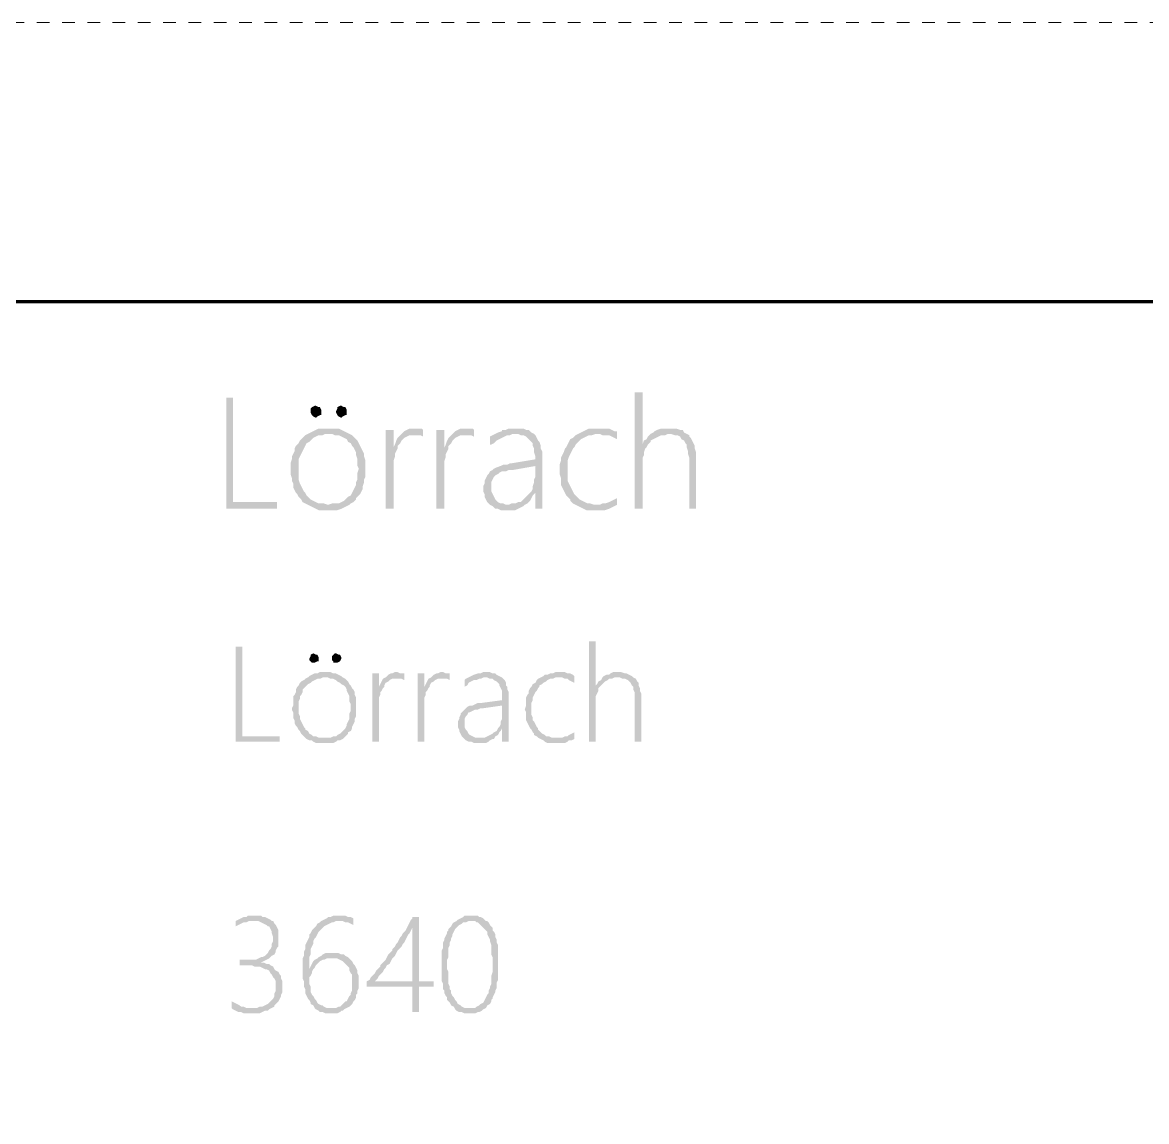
# Model space of a CAD drawing. Header units: metres. Extents: x -47 to 309, y -25 to 105.
# Drawn here: x -35.67 to -26.78, y 96.35 to 105.04 of the extents above; entities that cross this region are included whole.
import ezdxf

# ---------------------------------------------------------------- set-up
doc = ezdxf.new("R2010")
doc.units = ezdxf.units.M
doc.linetypes.add('AUSGEZOGEN', pattern=[0])
doc.linetypes.add('PUNKT2_S9', pattern=[0.001, 0, -0.001])
doc.layers.add('XR$1$STANDARD_1', color=7, linetype='AUSGEZOGEN', lineweight=25)

msp = doc.modelspace()

# ---------------------------------------------------------------- hatches: boundary and pattern name
at = {"layer": 'XR$1$STANDARD_1', "linetype": 'AUSGEZOGEN', "lineweight": 140, "transparency": 33554687}
h = msp.add_hatch(color=7, dxfattribs=at)
h.set_gradient(color2=(0, 0, 0), one_color=1)
h.paths.add_polyline_path([(-30.7664, 102.1145), (-30.8299, 102.1145), (-30.8299, 101.1938), (-30.7664, 101.1938), (-30.7664, 101.596), (-30.7558, 101.6171), (-30.7558, 101.6383), (-30.7452, 101.67), (-30.7346, 101.6806), (-30.724, 101.7018), (-30.7664, 101.7018)], flags=0)
h = msp.add_hatch(color=7, dxfattribs=at)
h.set_gradient(color2=(0, 0, 0), one_color=1)
h.paths.add_polyline_path([(-34.0047, 102.0722), (-34.0577, 102.0722), (-34.0577, 101.1938), (-33.6555, 101.1938), (-33.6555, 101.2467), (-34.0047, 101.2467)], flags=0)
h = msp.add_hatch(color=7, dxfattribs=at)
h.set_gradient(color2=(0, 0, 0), one_color=1)
h.paths.add_polyline_path([(-33.3486, 102.0087), (-33.3592, 102.0087), (-33.3804, 101.9981), (-33.3909, 101.9875), (-33.3909, 101.9558), (-33.3804, 101.9346), (-33.3698, 101.924), (-33.3486, 101.9135), (-33.338, 101.924), (-33.3169, 101.9346), (-33.3063, 101.9346), (-33.3063, 101.9769), (-33.3169, 101.9981), (-33.3274, 101.9981)], flags=0)
h = msp.add_hatch(color=7, dxfattribs=at)
h.set_gradient(color2=(0, 0, 0), one_color=1)
h.paths.add_polyline_path([(-33.1475, 102.0087), (-33.1581, 102.0087), (-33.1793, 101.9981), (-33.1793, 101.9875), (-33.1899, 101.9664), (-33.1899, 101.9558), (-33.1793, 101.9346), (-33.1687, 101.924), (-33.1475, 101.9135), (-33.1369, 101.924), (-33.1158, 101.9346), (-33.1052, 101.9346), (-33.1052, 101.9769), (-33.1158, 101.9981), (-33.1264, 101.9981)], flags=0)
h = msp.add_hatch(color=7, dxfattribs=at)
h.set_gradient(color2=(0, 0, 0), one_color=1)
h.paths.add_polyline_path([(-33.2428, 101.8288), (-33.3274, 101.8288), (-33.3486, 101.8182), (-33.3698, 101.8076), (-33.3909, 101.797), (-33.4121, 101.7865), (-33.4333, 101.7759), (-33.4439, 101.7653), (-33.465, 101.7441), (-33.4756, 101.7335), (-33.4862, 101.7124), (-33.5073, 101.6912), (-33.5179, 101.67), (-33.5179, 101.6489), (-33.5285, 101.6277), (-33.5391, 101.6065), (-33.5391, 101.5854), (-33.5497, 101.5536), (-33.5497, 101.469), (-33.5391, 101.4372), (-33.5391, 101.4161), (-33.5285, 101.3949), (-33.5285, 101.3631), (-33.5179, 101.342), (-33.5073, 101.3208), (-33.4968, 101.3102), (-33.4862, 101.2891), (-33.465, 101.2679), (-33.4544, 101.2467), (-33.4333, 101.2361), (-33.4121, 101.2256), (-33.3909, 101.215), (-33.3698, 101.2044), (-33.3486, 101.1938), (-33.3274, 101.1832), (-33.2534, 101.1832), (-33.1793, 101.1832), (-33.1475, 101.1938), (-33.1264, 101.2044), (-33.1052, 101.215), (-33.084, 101.2256), (-33.2534, 101.2256), (-33.2851, 101.2361), (-33.3274, 101.2361), (-33.3486, 101.2467), (-33.3698, 101.2573), (-33.3909, 101.2679), (-33.4121, 101.2891), (-33.4227, 101.2996), (-33.4333, 101.3208), (-33.4439, 101.3314), (-33.4544, 101.3526), (-33.465, 101.3737), (-33.4756, 101.3949), (-33.4862, 101.4266), (-33.4862, 101.5854), (-33.4756, 101.6065), (-33.465, 101.6277), (-33.4544, 101.6489), (-33.4439, 101.67), (-33.4333, 101.6912), (-33.4227, 101.7124), (-33.4015, 101.723), (-33.3804, 101.7441), (-33.3698, 101.7547), (-33.3486, 101.7653), (-33.3274, 101.7759), (-33.2957, 101.7759), (-33.2745, 101.7865), (-33.084, 101.7865), (-33.1052, 101.797), (-33.1264, 101.8076), (-33.1475, 101.8182), (-33.1687, 101.8288), (-33.2216, 101.8288)], flags=0)
h = msp.add_hatch(color=7, dxfattribs=at)
h.set_gradient(color2=(0, 0, 0), one_color=1)
h.paths.add_polyline_path([(-33.084, 101.7865), (-33.2428, 101.7865), (-33.2216, 101.7865), (-33.2004, 101.7759), (-33.1687, 101.7759), (-33.1475, 101.7653), (-33.1264, 101.7547), (-33.1052, 101.7441), (-33.0946, 101.723), (-33.0734, 101.7124), (-33.0629, 101.6912), (-33.0523, 101.6806), (-33.0417, 101.6595), (-33.0311, 101.6383), (-33.0311, 101.6171), (-33.0205, 101.5854), (-33.0205, 101.5325), (-33.01, 101.5113), (-33.0205, 101.4796), (-33.0205, 101.4266), (-33.0311, 101.4055), (-33.0311, 101.3843), (-33.0417, 101.3631), (-33.0523, 101.342), (-33.0629, 101.3208), (-33.0734, 101.2996), (-33.0946, 101.2891), (-33.1158, 101.2679), (-33.1264, 101.2573), (-33.1475, 101.2467), (-33.1687, 101.2361), (-33.2216, 101.2361), (-33.2534, 101.2256), (-33.084, 101.2256), (-33.0734, 101.2361), (-33.0523, 101.2467), (-33.0311, 101.2679), (-33.0311, 101.2785), (-33.01, 101.2996), (-32.9994, 101.3102), (-32.9888, 101.3314), (-32.9782, 101.3526), (-32.9782, 101.3737), (-32.9676, 101.4055), (-32.9676, 101.4266), (-32.957, 101.4478), (-32.957, 101.5748), (-32.9676, 101.6065), (-32.9676, 101.6277), (-32.9782, 101.6489), (-32.9888, 101.67), (-32.9994, 101.6912), (-33.01, 101.7124), (-33.0205, 101.7335), (-33.0311, 101.7441), (-33.0417, 101.7547), (-33.0629, 101.7759)], flags=0)
h = msp.add_hatch(color=7, dxfattribs=at)
h.set_gradient(color2=(0, 0, 0), one_color=1)
h.paths.add_polyline_path([(-32.7348, 101.8182), (-32.7983, 101.8182), (-32.7983, 101.1938), (-32.7348, 101.1938), (-32.7348, 101.5748), (-32.7242, 101.6065), (-32.7242, 101.6277), (-32.7136, 101.6489), (-32.703, 101.67), (-32.7348, 101.6806)], flags=0)
h = msp.add_hatch(color=7, dxfattribs=at)
h.set_gradient(color2=(0, 0, 0), one_color=1)
h.paths.add_polyline_path([(-32.6713, 101.7865), (-32.6925, 101.7653), (-32.703, 101.7547), (-32.7136, 101.7335), (-32.7242, 101.7018), (-32.7348, 101.6806), (-32.703, 101.67), (-32.703, 101.6912), (-32.6925, 101.7018), (-32.6819, 101.7124), (-32.6713, 101.7335), (-32.6501, 101.7547), (-32.629, 101.7653), (-32.6078, 101.7759), (-32.5655, 101.7759)], flags=0)
h = msp.add_hatch(color=7, dxfattribs=at)
h.set_gradient(color2=(0, 0, 0), one_color=1)
h.paths.add_polyline_path([(-32.5655, 101.8288), (-32.6078, 101.8288), (-32.629, 101.8182), (-32.6501, 101.8076), (-32.6713, 101.7865), (-32.5655, 101.7759), (-32.5231, 101.7759), (-32.502, 101.7653), (-32.502, 101.8182), (-32.5126, 101.8288), (-32.5337, 101.8288)], flags=0)
h = msp.add_hatch(color=7, dxfattribs=at)
h.set_gradient(color2=(0, 0, 0), one_color=1)
h.paths.add_polyline_path([(-32.3326, 101.8182), (-32.3961, 101.8182), (-32.3961, 101.1938), (-32.3326, 101.1938), (-32.3326, 101.5748), (-32.3221, 101.6065), (-32.3221, 101.6277), (-32.3115, 101.6489), (-32.3009, 101.67), (-32.3326, 101.6806)], flags=0)
h = msp.add_hatch(color=7, dxfattribs=at)
h.set_gradient(color2=(0, 0, 0), one_color=1)
h.paths.add_polyline_path([(-32.2691, 101.7865), (-32.2903, 101.7653), (-32.3009, 101.7547), (-32.3115, 101.7335), (-32.3221, 101.7018), (-32.3326, 101.6806), (-32.3009, 101.67), (-32.3009, 101.6912), (-32.2903, 101.7018), (-32.2797, 101.7124), (-32.2691, 101.7335), (-32.248, 101.7547), (-32.2268, 101.7653), (-32.2056, 101.7759), (-32.1633, 101.7759)], flags=0)
h = msp.add_hatch(color=7, dxfattribs=at)
h.set_gradient(color2=(0, 0, 0), one_color=1)
h.paths.add_polyline_path([(-32.1633, 101.8288), (-32.2056, 101.8288), (-32.2268, 101.8182), (-32.248, 101.8076), (-32.2691, 101.7865), (-32.1633, 101.7759), (-32.121, 101.7759), (-32.0998, 101.7653), (-32.0998, 101.8182), (-32.1104, 101.8288), (-32.1316, 101.8288)], flags=0)
h = msp.add_hatch(color=7, dxfattribs=at)
h.set_gradient(color2=(0, 0, 0), one_color=1)
h.paths.add_polyline_path([(-31.7612, 101.8288), (-31.8247, 101.8288), (-31.8458, 101.8182), (-31.8776, 101.8182), (-31.8776, 101.8076), (-31.9093, 101.797), (-31.9305, 101.7865), (-31.9517, 101.7759), (-31.9728, 101.7653), (-31.9728, 101.7018), (-31.9622, 101.7018), (-31.9411, 101.7124), (-31.9199, 101.7335), (-31.8987, 101.7441), (-31.8776, 101.7547), (-31.8564, 101.7653), (-31.8352, 101.7759), (-31.8141, 101.7759), (-31.7929, 101.7865), (-31.6236, 101.7865), (-31.6448, 101.797), (-31.6659, 101.8182), (-31.6871, 101.8182), (-31.7083, 101.8288), (-31.7294, 101.8288)], flags=0)
h = msp.add_hatch(color=7, dxfattribs=at)
h.set_gradient(color2=(0, 0, 0), one_color=1)
h.paths.add_polyline_path([(-31.6236, 101.7865), (-31.7717, 101.7865), (-31.7506, 101.7865), (-31.7294, 101.7759), (-31.7083, 101.7759), (-31.6871, 101.7653), (-31.6765, 101.7547), (-31.6659, 101.7441), (-31.6448, 101.723), (-31.6342, 101.7124), (-31.6342, 101.6912), (-31.6236, 101.67), (-31.6236, 101.6383), (-31.613, 101.6065), (-31.613, 101.5854), (-31.8035, 101.5536), (-31.8141, 101.5536), (-31.8352, 101.543), (-31.867, 101.543), (-31.8882, 101.5325), (-31.613, 101.5325), (-31.613, 101.4478), (-31.6236, 101.4266), (-31.6236, 101.4055), (-31.6342, 101.3737), (-31.6342, 101.3526), (-31.6448, 101.3314), (-31.613, 101.3208), (-31.613, 101.1938), (-31.5601, 101.1938), (-31.5601, 101.6489), (-31.5707, 101.67), (-31.5707, 101.6912), (-31.5813, 101.723), (-31.5918, 101.7335), (-31.6024, 101.7547), (-31.613, 101.7759)], flags=0)
h = msp.add_hatch(color=7, dxfattribs=at)
h.set_gradient(color2=(0, 0, 0), one_color=1)
h.paths.add_polyline_path([(-31.2744, 101.7865), (-31.2955, 101.7759), (-31.3167, 101.7547), (-31.3379, 101.7441), (-31.3484, 101.723), (-31.359, 101.7018), (-31.3696, 101.6806), (-31.3802, 101.67), (-31.3908, 101.6383), (-31.4013, 101.6171), (-31.4119, 101.596), (-31.4119, 101.5748), (-31.4225, 101.543), (-31.4225, 101.469), (-31.4119, 101.4372), (-31.4119, 101.3843), (-31.4013, 101.3631), (-31.3908, 101.342), (-31.3802, 101.3208), (-31.3696, 101.2996), (-31.359, 101.2891), (-31.3379, 101.2679), (-31.3379, 101.2573), (-31.3167, 101.2361), (-31.2955, 101.2256), (-31.1368, 101.2256), (-31.1474, 101.2256), (-31.1791, 101.2361), (-31.2003, 101.2361), (-31.2214, 101.2467), (-31.2426, 101.2573), (-31.2638, 101.2679), (-31.2849, 101.2891), (-31.2955, 101.2996), (-31.3061, 101.3102), (-31.3167, 101.3314), (-31.3273, 101.3526), (-31.3379, 101.3737), (-31.3484, 101.3949), (-31.359, 101.4161), (-31.359, 101.5748), (-31.3484, 101.6065), (-31.3379, 101.6277), (-31.3273, 101.6489), (-31.3167, 101.67), (-31.3061, 101.6806), (-31.2955, 101.7018), (-31.2849, 101.7124), (-31.2744, 101.723), (-31.2532, 101.7441), (-31.232, 101.7547), (-31.2109, 101.7653), (-31.1897, 101.7759), (-31.1685, 101.7759), (-31.1368, 101.7865), (-31.1156, 101.7865)], flags=0)
h = msp.add_hatch(color=7, dxfattribs=at)
h.set_gradient(color2=(0, 0, 0), one_color=1)
h.paths.add_polyline_path([(-31.105, 101.8288), (-31.1897, 101.8288), (-31.2109, 101.8182), (-31.232, 101.8076), (-31.2532, 101.797), (-31.2744, 101.7865), (-31.105, 101.7865), (-31.0839, 101.7759), (-31.0309, 101.7759), (-31.0098, 101.7653), (-30.9886, 101.7547), (-30.9674, 101.7441), (-30.9674, 101.8076), (-30.9886, 101.8076), (-31.0098, 101.8182), (-31.0309, 101.8288), (-31.0839, 101.8288)], flags=0)
h = msp.add_hatch(color=7, dxfattribs=at)
h.set_gradient(color2=(0, 0, 0), one_color=1)
h.paths.add_polyline_path([(-30.5547, 101.8288), (-30.6182, 101.8288), (-30.65, 101.8182), (-30.6711, 101.8076), (-30.6817, 101.797), (-30.7029, 101.7865), (-30.724, 101.7653), (-30.7346, 101.7441), (-30.7558, 101.7335), (-30.7664, 101.7018), (-30.724, 101.7018), (-30.7029, 101.723), (-30.7029, 101.7335), (-30.6817, 101.7441), (-30.6605, 101.7547), (-30.6394, 101.7653), (-30.6182, 101.7759), (-30.5865, 101.7759), (-30.5653, 101.7865), (-30.4171, 101.7865), (-30.4383, 101.797), (-30.4489, 101.8182), (-30.4701, 101.8182), (-30.5018, 101.8288), (-30.523, 101.8288)], flags=0)
h = msp.add_hatch(color=7, dxfattribs=at)
h.set_gradient(color2=(0, 0, 0), one_color=1)
h.paths.add_polyline_path([(-30.4171, 101.7865), (-30.5653, 101.7865), (-30.5441, 101.7865), (-30.5124, 101.7759), (-30.4912, 101.7759), (-30.4701, 101.7653), (-30.4595, 101.7441), (-30.4383, 101.7335), (-30.4277, 101.7124), (-30.4171, 101.7018), (-30.4171, 101.6806), (-30.4066, 101.6489), (-30.4066, 101.6277), (-30.396, 101.596), (-30.396, 101.1938), (-30.3431, 101.1938), (-30.3431, 101.6383), (-30.3536, 101.67), (-30.3536, 101.6912), (-30.3642, 101.7124), (-30.3748, 101.7335), (-30.3854, 101.7547), (-30.396, 101.7653), (-30.396, 101.7759)], flags=0)
h = msp.add_hatch(color=7, dxfattribs=at)
h.set_gradient(color2=(0, 0, 0), one_color=1)
h.paths.add_polyline_path([(-31.8882, 101.5325), (-31.9199, 101.5219), (-31.9411, 101.5113), (-31.9517, 101.5007), (-31.9728, 101.4901), (-31.9834, 101.469), (-31.994, 101.4584), (-32.0046, 101.4372), (-32.0152, 101.4161), (-32.0152, 101.3949), (-32.0257, 101.3737), (-32.0257, 101.3314), (-32.0152, 101.3102), (-32.0152, 101.2891), (-32.0046, 101.2679), (-31.994, 101.2467), (-31.9728, 101.2256), (-31.8247, 101.2256), (-31.8458, 101.2256), (-31.867, 101.2361), (-31.8882, 101.2361), (-31.9093, 101.2467), (-31.9305, 101.2679), (-31.9411, 101.2891), (-31.9517, 101.3102), (-31.9622, 101.3314), (-31.9622, 101.4055), (-31.9517, 101.4266), (-31.9411, 101.4478), (-31.9305, 101.4584), (-31.9093, 101.469), (-31.8987, 101.4796), (-31.8776, 101.4901), (-31.8458, 101.4901), (-31.8247, 101.5007), (-31.7929, 101.5007), (-31.613, 101.5325)], flags=0)
h = msp.add_hatch(color=7, dxfattribs=at)
h.set_gradient(color2=(0, 0, 0), one_color=1)
h.paths.add_polyline_path([(-31.6448, 101.3314), (-31.6659, 101.3102), (-31.6765, 101.2996), (-31.6977, 101.2785), (-31.7083, 101.2679), (-31.7294, 101.2467), (-31.7506, 101.2467), (-31.7717, 101.2361), (-31.8035, 101.2361), (-31.8247, 101.2256), (-31.9728, 101.2256), (-31.9517, 101.215), (-31.9305, 101.1938), (-31.9093, 101.1938), (-31.8882, 101.1832), (-31.7717, 101.1832), (-31.7506, 101.1938), (-31.7294, 101.2044), (-31.7083, 101.215), (-31.6977, 101.2256), (-31.6765, 101.2361), (-31.6553, 101.2573), (-31.6448, 101.2785), (-31.6342, 101.2996), (-31.613, 101.3208)], flags=0)
h = msp.add_hatch(color=7, dxfattribs=at)
h.set_gradient(color2=(0, 0, 0), one_color=1)
h.paths.add_polyline_path([(-30.9674, 101.2785), (-30.9886, 101.2679), (-31.0098, 101.2573), (-31.0309, 101.2467), (-31.0627, 101.2361), (-31.0839, 101.2361), (-31.105, 101.2256), (-31.2955, 101.2256), (-31.2744, 101.215), (-31.2532, 101.2044), (-31.232, 101.1938), (-31.2109, 101.1832), (-31.1368, 101.1832), (-31.0627, 101.1832), (-31.0309, 101.1938), (-31.0098, 101.2044), (-30.9886, 101.215), (-30.9674, 101.2256)], flags=0)
h = msp.add_hatch(color=7, dxfattribs=at)
h.set_gradient(color2=(0, 0, 0), one_color=1)
h.paths.add_polyline_path([(-33.9307, 100.1038), (-33.9836, 100.1038), (-33.9836, 99.3524), (-33.6343, 99.3524), (-33.6343, 99.3947), (-33.9307, 99.3947)], flags=0)
h = msp.add_hatch(color=7, dxfattribs=at)
h.set_gradient(color2=(0, 0, 0), one_color=1)
h.paths.add_polyline_path([(-31.1368, 100.1461), (-31.1897, 100.1461), (-31.1897, 99.3524), (-31.1368, 99.3524), (-31.1368, 99.7122), (-31.1262, 99.7334), (-31.1156, 99.7545), (-31.1156, 99.7757), (-31.105, 99.7863), (-31.1368, 99.7969)], flags=0)
h = msp.add_hatch(color=7, dxfattribs=at)
h.set_gradient(color2=(0, 0, 0), one_color=1)
h.paths.add_polyline_path([(-33.3698, 100.0509), (-33.3909, 100.0403), (-33.3909, 100.0297), (-33.4015, 100.0085), (-33.4015, 99.9979), (-33.3909, 99.9874), (-33.3804, 99.9768), (-33.3592, 99.9768), (-33.338, 99.9874), (-33.3274, 99.9874), (-33.3274, 100.0191), (-33.338, 100.0403), (-33.3486, 100.0403)], flags=0)
h = msp.add_hatch(color=7, dxfattribs=at)
h.set_gradient(color2=(0, 0, 0), one_color=1)
h.paths.add_polyline_path([(-33.1899, 100.0509), (-33.2004, 100.0509), (-33.211, 100.0403), (-33.2216, 100.0297), (-33.2216, 99.9979), (-33.211, 99.9874), (-33.211, 99.9768), (-33.1793, 99.9768), (-33.1581, 99.9874), (-33.1475, 100.0085), (-33.1475, 100.0191), (-33.1581, 100.0403), (-33.1687, 100.0403)], flags=0)
h = msp.add_hatch(color=7, dxfattribs=at)
h.set_gradient(color2=(0, 0, 0), one_color=1)
h.paths.add_polyline_path([(-33.2745, 99.9027), (-33.3169, 99.9027), (-33.338, 99.8921), (-33.3592, 99.8921), (-33.3804, 99.8815), (-33.4015, 99.8709), (-33.4121, 99.8604), (-33.4333, 99.8498), (-33.4439, 99.8392), (-33.465, 99.8286), (-33.4756, 99.818), (-33.4862, 99.7969), (-33.4968, 99.7863), (-33.5073, 99.7651), (-33.5073, 99.744), (-33.5179, 99.7228), (-33.5285, 99.7122), (-33.5285, 99.6381), (-33.5391, 99.617), (-33.5391, 99.6064), (-33.5285, 99.5852), (-33.5285, 99.5429), (-33.5179, 99.5217), (-33.5179, 99.5005), (-33.5073, 99.4794), (-33.4968, 99.4688), (-33.4862, 99.4476), (-33.4756, 99.437), (-33.465, 99.4159), (-33.4544, 99.4053), (-33.4333, 99.3841), (-33.4227, 99.3736), (-33.4015, 99.363), (-33.3804, 99.363), (-33.3698, 99.3524), (-33.3486, 99.3418), (-33.2851, 99.3418), (-33.211, 99.3418), (-33.1899, 99.3524), (-33.1793, 99.363), (-33.1581, 99.363), (-33.1369, 99.3736), (-33.2745, 99.3841), (-33.3274, 99.3841), (-33.3486, 99.3947), (-33.3698, 99.3947), (-33.3804, 99.4053), (-33.4015, 99.4159), (-33.4121, 99.437), (-33.4333, 99.4476), (-33.4333, 99.4582), (-33.4439, 99.4688), (-33.4544, 99.49), (-33.465, 99.5111), (-33.4756, 99.5323), (-33.4756, 99.5535), (-33.4862, 99.5746), (-33.4862, 99.6699), (-33.4756, 99.691), (-33.4756, 99.7122), (-33.465, 99.7228), (-33.4544, 99.744), (-33.4544, 99.7651), (-33.4439, 99.7757), (-33.4227, 99.7969), (-33.4121, 99.8075), (-33.3909, 99.818), (-33.3804, 99.8286), (-33.3592, 99.8392), (-33.338, 99.8498), (-33.3169, 99.8498), (-33.2957, 99.8604), (-33.1369, 99.8604), (-33.1475, 99.8709), (-33.1687, 99.8815), (-33.1899, 99.8921), (-33.211, 99.8921), (-33.2322, 99.9027), (-33.2534, 99.9027)], flags=0)
h = msp.add_hatch(color=7, dxfattribs=at)
h.set_gradient(color2=(0, 0, 0), one_color=1)
h.paths.add_polyline_path([(-32.8512, 99.8921), (-32.9041, 99.8921), (-32.9041, 99.3524), (-32.8512, 99.3524), (-32.8512, 99.7016), (-32.8406, 99.7228), (-32.8406, 99.744), (-32.83, 99.7545), (-32.8512, 99.7651)], flags=0)
h = msp.add_hatch(color=7, dxfattribs=at)
h.set_gradient(color2=(0, 0, 0), one_color=1)
h.paths.add_polyline_path([(-32.703, 99.9027), (-32.7242, 99.9027), (-32.7454, 99.8921), (-32.756, 99.8921), (-32.7771, 99.8815), (-32.7983, 99.8604), (-32.703, 99.8498), (-32.6713, 99.8498), (-32.6501, 99.8392), (-32.6501, 99.8921), (-32.6819, 99.8921)], flags=0)
h = msp.add_hatch(color=7, dxfattribs=at)
h.set_gradient(color2=(0, 0, 0), one_color=1)
h.paths.add_polyline_path([(-32.4914, 99.8921), (-32.5443, 99.8921), (-32.5443, 99.3524), (-32.4914, 99.3524), (-32.4914, 99.7016), (-32.4808, 99.7228), (-32.4808, 99.744), (-32.4702, 99.7545), (-32.4914, 99.7651)], flags=0)
h = msp.add_hatch(color=7, dxfattribs=at)
h.set_gradient(color2=(0, 0, 0), one_color=1)
h.paths.add_polyline_path([(-32.3432, 99.9027), (-32.3644, 99.9027), (-32.3856, 99.8921), (-32.3961, 99.8921), (-32.4173, 99.8815), (-32.4385, 99.8604), (-32.3432, 99.8498), (-32.3115, 99.8498), (-32.2903, 99.8392), (-32.2903, 99.8921), (-32.3221, 99.8921)], flags=0)
h = msp.add_hatch(color=7, dxfattribs=at)
h.set_gradient(color2=(0, 0, 0), one_color=1)
h.paths.add_polyline_path([(-31.994, 99.9027), (-32.0257, 99.9027), (-32.0469, 99.8921), (-32.0681, 99.8921), (-32.0998, 99.8815), (-32.121, 99.8709), (-32.1422, 99.8604), (-32.1633, 99.8498), (-32.1739, 99.8392), (-32.1739, 99.7863), (-32.1527, 99.7969), (-32.1422, 99.818), (-32.121, 99.8286), (-32.0998, 99.8392), (-32.0787, 99.8392), (-32.0575, 99.8498), (-32.0469, 99.8498), (-32.0257, 99.8604), (-31.8776, 99.8604), (-31.8987, 99.8709), (-31.9199, 99.8815), (-31.9305, 99.8921), (-31.9517, 99.8921), (-31.9728, 99.9027)], flags=0)
h = msp.add_hatch(color=7, dxfattribs=at)
h.set_gradient(color2=(0, 0, 0), one_color=1)
h.paths.add_polyline_path([(-31.4225, 99.9027), (-31.4543, 99.9027), (-31.4754, 99.8921), (-31.4966, 99.8921), (-31.5178, 99.8815), (-31.5389, 99.8815), (-31.5495, 99.8709), (-31.5707, 99.8604), (-31.4013, 99.8604), (-31.3802, 99.8498), (-31.359, 99.8498), (-31.3484, 99.8392), (-31.3273, 99.8286), (-31.3061, 99.818), (-31.3061, 99.8709), (-31.3167, 99.8815), (-31.3379, 99.8921), (-31.359, 99.8921), (-31.3802, 99.9027), (-31.4013, 99.9027)], flags=0)
h = msp.add_hatch(color=7, dxfattribs=at)
h.set_gradient(color2=(0, 0, 0), one_color=1)
h.paths.add_polyline_path([(-30.9569, 99.9027), (-30.9992, 99.9027), (-31.0204, 99.8921), (-31.0309, 99.8815), (-31.0521, 99.8815), (-31.0733, 99.8709), (-31.0839, 99.8604), (-31.0944, 99.8392), (-31.1156, 99.8286), (-31.1262, 99.8075), (-31.1368, 99.7969), (-31.105, 99.7863), (-31.0839, 99.8075), (-31.0627, 99.8286), (-31.0415, 99.8392), (-31.0309, 99.8498), (-31.0098, 99.8498), (-30.9886, 99.8604), (-30.8405, 99.8604), (-30.851, 99.8709), (-30.8722, 99.8815), (-30.8934, 99.8921), (-30.904, 99.8921), (-30.9357, 99.9027)], flags=0)
h = msp.add_hatch(color=7, dxfattribs=at)
h.set_gradient(color2=(0, 0, 0), one_color=1)
h.paths.add_polyline_path([(-33.1369, 99.8604), (-33.2745, 99.8604), (-33.2534, 99.8604), (-33.2322, 99.8498), (-33.211, 99.8498), (-33.1899, 99.8392), (-33.1793, 99.8286), (-33.1581, 99.818), (-33.1475, 99.8075), (-33.1264, 99.7969), (-33.1158, 99.7863), (-33.1052, 99.7651), (-33.1052, 99.7545), (-33.0946, 99.7334), (-33.084, 99.7122), (-33.084, 99.6699), (-33.0734, 99.6487), (-33.0734, 99.5958), (-33.084, 99.5746), (-33.084, 99.5323), (-33.0946, 99.5111), (-33.1052, 99.49), (-33.1052, 99.4794), (-33.1158, 99.4582), (-33.1264, 99.4476), (-33.1475, 99.4265), (-33.1581, 99.4159), (-33.1793, 99.4053), (-33.1899, 99.3947), (-33.211, 99.3947), (-33.2322, 99.3841), (-33.2745, 99.3841), (-33.1369, 99.3736), (-33.1264, 99.3841), (-33.1052, 99.4053), (-33.0946, 99.4159), (-33.0946, 99.4265), (-33.0734, 99.437), (-33.0629, 99.4582), (-33.0629, 99.4688), (-33.0523, 99.49), (-33.0417, 99.5111), (-33.0417, 99.5323), (-33.0311, 99.5535), (-33.0311, 99.7016), (-33.0417, 99.7228), (-33.0417, 99.744), (-33.0523, 99.7651), (-33.0629, 99.7757), (-33.0734, 99.7969), (-33.084, 99.8075), (-33.0946, 99.8286), (-33.1052, 99.8392), (-33.1158, 99.8498)], flags=0)
h = msp.add_hatch(color=7, dxfattribs=at)
h.set_gradient(color2=(0, 0, 0), one_color=1)
h.paths.add_polyline_path([(-32.7983, 99.8604), (-32.8195, 99.8498), (-32.83, 99.8286), (-32.8406, 99.8075), (-32.8512, 99.7863), (-32.8512, 99.7651), (-32.83, 99.7545), (-32.8195, 99.7757), (-32.8089, 99.7863), (-32.8089, 99.7969), (-32.7983, 99.818), (-32.7771, 99.8286), (-32.7665, 99.8392), (-32.7454, 99.8498), (-32.703, 99.8498)], flags=0)
h = msp.add_hatch(color=7, dxfattribs=at)
h.set_gradient(color2=(0, 0, 0), one_color=1)
h.paths.add_polyline_path([(-32.4385, 99.8604), (-32.4596, 99.8498), (-32.4702, 99.8286), (-32.4808, 99.8075), (-32.4914, 99.7863), (-32.4914, 99.7651), (-32.4702, 99.7545), (-32.4596, 99.7757), (-32.4491, 99.7863), (-32.4491, 99.7969), (-32.4385, 99.818), (-32.4173, 99.8286), (-32.4067, 99.8392), (-32.3856, 99.8498), (-32.3432, 99.8498)], flags=0)
h = msp.add_hatch(color=7, dxfattribs=at)
h.set_gradient(color2=(0, 0, 0), one_color=1)
h.paths.add_polyline_path([(-31.8776, 99.8604), (-32.0046, 99.8604), (-31.994, 99.8604), (-31.9728, 99.8498), (-31.9517, 99.8498), (-31.9411, 99.8392), (-31.9199, 99.8286), (-31.9093, 99.818), (-31.8987, 99.8075), (-31.8987, 99.7969), (-31.8882, 99.7757), (-31.8776, 99.7545), (-31.8776, 99.6805), (-32.0363, 99.6593), (-32.0681, 99.6593), (-32.0892, 99.6487), (-32.1104, 99.6381), (-31.8776, 99.6381), (-31.8776, 99.5323), (-31.8882, 99.5111), (-31.8882, 99.49), (-31.8987, 99.4688), (-31.8776, 99.4582), (-31.8776, 99.3524), (-31.8247, 99.3524), (-31.8247, 99.744), (-31.8352, 99.7651), (-31.8352, 99.7863), (-31.8458, 99.7969), (-31.8458, 99.818), (-31.8564, 99.8392), (-31.867, 99.8498)], flags=0)
h = msp.add_hatch(color=7, dxfattribs=at)
h.set_gradient(color2=(0, 0, 0), one_color=1)
h.paths.add_polyline_path([(-31.5707, 99.8604), (-31.5918, 99.8498), (-31.6024, 99.8392), (-31.613, 99.818), (-31.6342, 99.8075), (-31.6448, 99.7863), (-31.6553, 99.7757), (-31.6659, 99.7545), (-31.6659, 99.7334), (-31.6765, 99.7228), (-31.6871, 99.7016), (-31.6871, 99.6381), (-31.6977, 99.6064), (-31.6871, 99.5852), (-31.6871, 99.5217), (-31.6765, 99.5005), (-31.6659, 99.4794), (-31.6553, 99.4582), (-31.6448, 99.4476), (-31.6342, 99.4265), (-31.6236, 99.4159), (-31.6236, 99.4053), (-31.6024, 99.3947), (-31.5918, 99.3841), (-31.4437, 99.3841), (-31.486, 99.3841), (-31.5072, 99.3947), (-31.5283, 99.3947), (-31.5389, 99.4053), (-31.5601, 99.4159), (-31.5707, 99.4265), (-31.5918, 99.4476), (-31.5918, 99.4582), (-31.6024, 99.4688), (-31.613, 99.49), (-31.6236, 99.5111), (-31.6342, 99.5217), (-31.6342, 99.5429), (-31.6448, 99.564), (-31.6448, 99.6593), (-31.6342, 99.6805), (-31.6342, 99.7016), (-31.6236, 99.7228), (-31.613, 99.744), (-31.6024, 99.7545), (-31.5918, 99.7757), (-31.5813, 99.7863), (-31.5813, 99.7969), (-31.5601, 99.8075), (-31.5495, 99.818), (-31.5283, 99.8286), (-31.5178, 99.8392), (-31.4966, 99.8498), (-31.4754, 99.8498), (-31.4543, 99.8604), (-31.4331, 99.8604)], flags=0)
h = msp.add_hatch(color=7, dxfattribs=at)
h.set_gradient(color2=(0, 0, 0), one_color=1)
h.paths.add_polyline_path([(-30.8405, 99.8604), (-30.9674, 99.8604), (-30.9463, 99.8604), (-30.9251, 99.8498), (-30.904, 99.8498), (-30.8828, 99.8392), (-30.8722, 99.8286), (-30.8616, 99.818), (-30.851, 99.7969), (-30.8405, 99.7863), (-30.8405, 99.7651), (-30.8299, 99.744), (-30.8299, 99.3524), (-30.777, 99.3524), (-30.777, 99.7334), (-30.7875, 99.7545), (-30.7875, 99.7757), (-30.7981, 99.7969), (-30.7981, 99.818), (-30.8087, 99.8286), (-30.8193, 99.8498)], flags=0)
h = msp.add_hatch(color=7, dxfattribs=at)
h.set_gradient(color2=(0, 0, 0), one_color=1)
h.paths.add_polyline_path([(-32.1104, 99.6381), (-32.1316, 99.6381), (-32.1527, 99.6275), (-32.1633, 99.617), (-32.1739, 99.6064), (-32.1951, 99.5852), (-32.2056, 99.5746), (-32.2056, 99.564), (-32.2162, 99.5429), (-32.2162, 99.5323), (-32.2268, 99.5111), (-32.2268, 99.4688), (-32.2162, 99.4476), (-32.2162, 99.437), (-32.2056, 99.4159), (-32.1951, 99.3947), (-32.1845, 99.3841), (-32.0575, 99.3841), (-32.0892, 99.3841), (-32.1104, 99.3947), (-32.1316, 99.4053), (-32.1422, 99.4159), (-32.1527, 99.437), (-32.1633, 99.4476), (-32.1739, 99.4688), (-32.1739, 99.5323), (-32.1633, 99.5535), (-32.1527, 99.564), (-32.1422, 99.5852), (-32.1316, 99.5852), (-32.1104, 99.5958), (-32.0892, 99.6064), (-32.0681, 99.6064), (-32.0469, 99.617), (-32.0257, 99.617), (-31.8776, 99.6381)], flags=0)
h = msp.add_hatch(color=7, dxfattribs=at)
h.set_gradient(color2=(0, 0, 0), one_color=1)
h.paths.add_polyline_path([(-31.8987, 99.4688), (-31.9093, 99.4582), (-31.9199, 99.437), (-31.9411, 99.4265), (-31.9517, 99.4159), (-31.9728, 99.4053), (-31.994, 99.3947), (-32.0152, 99.3841), (-32.1845, 99.3841), (-32.1739, 99.3736), (-32.1633, 99.363), (-32.1422, 99.3524), (-32.121, 99.3524), (-32.0998, 99.3418), (-32.0046, 99.3418), (-31.9834, 99.3524), (-31.9728, 99.363), (-31.9517, 99.3736), (-31.9411, 99.3736), (-31.9305, 99.3947), (-31.9093, 99.4053), (-31.8987, 99.4265), (-31.8882, 99.437), (-31.8776, 99.4582)], flags=0)
h = msp.add_hatch(color=7, dxfattribs=at)
h.set_gradient(color2=(0, 0, 0), one_color=1)
h.paths.add_polyline_path([(-31.3061, 99.4265), (-31.3273, 99.4159), (-31.3484, 99.4053), (-31.359, 99.3947), (-31.3802, 99.3947), (-31.4013, 99.3841), (-31.5918, 99.3841), (-31.5707, 99.3736), (-31.5495, 99.363), (-31.5389, 99.3524), (-31.5178, 99.3418), (-31.4543, 99.3418), (-31.3802, 99.3418), (-31.359, 99.3524), (-31.3484, 99.363), (-31.3273, 99.363), (-31.3061, 99.3736)], flags=0)
h = msp.add_hatch(color=7, dxfattribs=at)
h.set_gradient(color2=(0, 0, 0), one_color=1)
h.paths.add_polyline_path([(-33.8354, 97.9766), (-33.8883, 97.9766), (-33.8989, 97.966), (-33.9201, 97.966), (-33.9412, 97.9554), (-33.9624, 97.9449), (-33.9836, 97.9343), (-33.8037, 97.9343), (-33.7825, 97.9237), (-33.7613, 97.9131), (-33.7402, 97.9025), (-33.7296, 97.8919), (-33.719, 97.8919), (-33.7084, 97.8708), (-33.6978, 97.8496), (-33.6978, 97.839), (-33.6873, 97.8073), (-33.6873, 97.7755), (-33.6978, 97.7544), (-33.6978, 97.7332), (-33.7084, 97.712), (-33.719, 97.7014), (-33.7296, 97.6803), (-33.7402, 97.6697), (-33.7508, 97.6591), (-33.7719, 97.6485), (-33.7825, 97.6485), (-33.8037, 97.638), (-33.8248, 97.6274), (-33.9518, 97.6274), (-33.9518, 97.585), (-33.8566, 97.585), (-33.8354, 97.5745), (-33.7931, 97.5745), (-33.7719, 97.5639), (-33.7508, 97.5533), (-33.7402, 97.5533), (-33.719, 97.5427), (-33.7084, 97.5215), (-33.6978, 97.511), (-33.6873, 97.4898), (-33.6767, 97.4792), (-33.6661, 97.458), (-33.6661, 97.384), (-33.6767, 97.3628), (-33.6767, 97.3416), (-33.6873, 97.3205), (-33.6978, 97.3099), (-33.719, 97.2887), (-33.7296, 97.2781), (-33.7508, 97.2675), (-33.7719, 97.257), (-33.7931, 97.257), (-33.8143, 97.2464), (-34.0153, 97.2464), (-34.0047, 97.2358), (-33.9836, 97.2252), (-33.9624, 97.2146), (-33.9412, 97.2146), (-33.9201, 97.2041), (-33.8566, 97.2041), (-33.7931, 97.2041), (-33.7719, 97.2146), (-33.7508, 97.2252), (-33.7296, 97.2252), (-33.719, 97.2358), (-33.6978, 97.2464), (-33.6767, 97.257), (-33.6767, 97.2675), (-33.6555, 97.2887), (-33.6449, 97.2993), (-33.6343, 97.3205), (-33.6238, 97.3416), (-33.6238, 97.3522), (-33.6132, 97.3734), (-33.6132, 97.458), (-33.6238, 97.4792), (-33.6238, 97.5004), (-33.6343, 97.511), (-33.6449, 97.5321), (-33.6661, 97.5427), (-33.6767, 97.5533), (-33.6873, 97.5745), (-33.7084, 97.585), (-33.719, 97.5956), (-33.7402, 97.5956), (-33.7613, 97.6062), (-33.7825, 97.6062), (-33.7613, 97.6168), (-33.7402, 97.6274), (-33.719, 97.638), (-33.7084, 97.6485), (-33.6978, 97.6591), (-33.6767, 97.6697), (-33.6661, 97.6909), (-33.6661, 97.7014), (-33.6555, 97.7226), (-33.6449, 97.7332), (-33.6449, 97.8602), (-33.6555, 97.8814), (-33.6661, 97.9025), (-33.6767, 97.9131), (-33.6873, 97.9343), (-33.6978, 97.9343), (-33.7084, 97.9449), (-33.7296, 97.9554), (-33.7508, 97.966), (-33.7719, 97.966), (-33.7825, 97.9766), (-33.8143, 97.9766)], flags=0)
h = msp.add_hatch(color=7, dxfattribs=at)
h.set_gradient(color2=(0, 0, 0), one_color=1)
h.paths.add_polyline_path([(-33.1581, 97.9766), (-33.211, 97.9766), (-33.2322, 97.966), (-33.2534, 97.966), (-33.2639, 97.9554), (-33.2851, 97.9449), (-33.3063, 97.9343), (-33.1581, 97.9343), (-33.1369, 97.9343), (-33.1158, 97.9237), (-33.0946, 97.9237), (-33.0734, 97.9131), (-33.0523, 97.9025), (-33.0523, 97.9554), (-33.0734, 97.966), (-33.0946, 97.966), (-33.1158, 97.9766), (-33.1369, 97.9766)], flags=0)
h = msp.add_hatch(color=7, dxfattribs=at)
h.set_gradient(color2=(0, 0, 0), one_color=1)
h.paths.add_polyline_path([(-32.5337, 97.966), (-32.5866, 97.966), (-32.5866, 97.9554), (-32.5972, 97.9449), (-32.6078, 97.9237), (-32.6184, 97.9025), (-32.629, 97.8814), (-32.5866, 97.8814), (-32.5866, 97.458), (-32.883, 97.458), (-32.5337, 97.458)], flags=0)
h = msp.add_hatch(color=7, dxfattribs=at)
h.set_gradient(color2=(0, 0, 0), one_color=1)
h.paths.add_polyline_path([(-32.121, 97.9766), (-32.1739, 97.9766), (-32.1845, 97.966), (-32.2056, 97.9554), (-32.2268, 97.9449), (-32.2374, 97.9343), (-32.121, 97.9343), (-32.0892, 97.9343), (-32.0787, 97.9237), (-32.0681, 97.9237), (-32.0575, 97.9131), (-32.0469, 97.9025), (-32.0363, 97.8919), (-32.0257, 97.8814), (-32.0152, 97.8708), (-32.0046, 97.8602), (-31.994, 97.8496), (-31.994, 97.8284), (-31.9834, 97.8073), (-31.9728, 97.7861), (-31.9728, 97.7755), (-31.9622, 97.7438), (-31.9622, 97.6697), (-31.9517, 97.6485), (-31.9517, 97.5321), (-31.9622, 97.5004), (-31.9622, 97.4369), (-31.9728, 97.4157), (-31.9728, 97.4051), (-31.9834, 97.384), (-31.9834, 97.3628), (-31.994, 97.3522), (-32.0046, 97.331), (-32.0152, 97.3099), (-32.0257, 97.2887), (-32.0469, 97.2781), (-32.0575, 97.2675), (-32.0787, 97.257), (-32.0892, 97.2464), (-32.1316, 97.2464), (-32.248, 97.2358), (-32.2374, 97.2252), (-32.2162, 97.2146), (-32.1951, 97.2146), (-32.1739, 97.2041), (-32.1316, 97.2041), (-32.0892, 97.2041), (-32.0681, 97.2146), (-32.0575, 97.2146), (-32.0363, 97.2252), (-32.0257, 97.2358), (-32.0046, 97.2464), (-31.994, 97.2675), (-31.9728, 97.2781), (-31.9622, 97.2993), (-31.9622, 97.3099), (-31.9517, 97.3205), (-31.9517, 97.331), (-31.9411, 97.3522), (-31.9305, 97.3734), (-31.9305, 97.384), (-31.9199, 97.4051), (-31.9199, 97.4475), (-31.9093, 97.4686), (-31.9093, 97.7438), (-31.9199, 97.7649), (-31.9199, 97.7861), (-31.9305, 97.8073), (-31.9305, 97.8284), (-31.9411, 97.8496), (-31.9517, 97.8602), (-31.9517, 97.8814), (-31.9622, 97.8919), (-31.9728, 97.9025), (-31.9834, 97.9237), (-31.994, 97.9343), (-32.0046, 97.9343), (-32.0152, 97.9449), (-32.0257, 97.9554), (-32.0469, 97.966), (-32.0575, 97.966), (-32.0681, 97.9766), (-32.0998, 97.9766)], flags=0)
h = msp.add_hatch(color=7, dxfattribs=at)
h.set_gradient(color2=(0, 0, 0), one_color=1)
h.paths.add_polyline_path([(-33.9836, 97.9343), (-33.9836, 97.8814), (-33.9836, 97.8919), (-33.9624, 97.9025), (-33.9412, 97.9131), (-33.9201, 97.9237), (-33.8989, 97.9237), (-33.8778, 97.9343), (-33.846, 97.9343)], flags=0)
h = msp.add_hatch(color=7, dxfattribs=at)
h.set_gradient(color2=(0, 0, 0), one_color=1)
h.paths.add_polyline_path([(-33.3063, 97.9343), (-33.3169, 97.9237), (-33.338, 97.9131), (-33.3486, 97.8919), (-33.3592, 97.8814), (-33.3804, 97.8602), (-33.3909, 97.839), (-33.4015, 97.8284), (-33.4015, 97.8073), (-33.4121, 97.7861), (-33.4227, 97.7649), (-33.4333, 97.7438), (-33.4333, 97.712), (-33.4439, 97.6909), (-33.4439, 97.6591), (-33.4544, 97.638), (-33.4544, 97.4792), (-33.4439, 97.458), (-33.4439, 97.4157), (-33.4333, 97.3945), (-33.4333, 97.3628), (-33.4227, 97.3416), (-33.4121, 97.3205), (-33.4015, 97.3099), (-33.3909, 97.2887), (-33.3909, 97.2781), (-33.3698, 97.2675), (-33.3592, 97.2464), (-33.3486, 97.2358), (-33.3274, 97.2252), (-33.3169, 97.2146), (-33.2957, 97.2146), (-33.2745, 97.2041), (-33.1793, 97.2041), (-33.1581, 97.2146), (-33.1475, 97.2252), (-33.1369, 97.2252), (-33.1264, 97.2358), (-33.1052, 97.2464), (-33.2639, 97.2464), (-33.2851, 97.257), (-33.2957, 97.2675), (-33.3063, 97.2675), (-33.3274, 97.2781), (-33.338, 97.2887), (-33.3486, 97.3099), (-33.3592, 97.3205), (-33.3698, 97.3416), (-33.3804, 97.3522), (-33.3909, 97.3734), (-33.3909, 97.4157), (-33.4015, 97.4369), (-33.4015, 97.4898), (-33.3909, 97.5004), (-33.3804, 97.5215), (-33.3804, 97.5321), (-33.3698, 97.5533), (-33.4015, 97.5533), (-33.4015, 97.6485), (-33.3909, 97.6697), (-33.3909, 97.712), (-33.3804, 97.7332), (-33.3698, 97.7544), (-33.3698, 97.7755), (-33.3592, 97.7967), (-33.3486, 97.8073), (-33.338, 97.8284), (-33.3274, 97.8496), (-33.3063, 97.8708), (-33.2957, 97.8814), (-33.2851, 97.8919), (-33.2639, 97.9025), (-33.2428, 97.9131), (-33.2216, 97.9237), (-33.211, 97.9237), (-33.1899, 97.9343), (-33.1581, 97.9343)], flags=0)
h = msp.add_hatch(color=7, dxfattribs=at)
h.set_gradient(color2=(0, 0, 0), one_color=1)
h.paths.add_polyline_path([(-32.629, 97.8814), (-32.6395, 97.8602), (-32.6501, 97.8496), (-32.6607, 97.839), (-32.6713, 97.8179), (-32.6819, 97.8073), (-32.6925, 97.7861), (-32.703, 97.7649), (-32.7136, 97.7544), (-32.7242, 97.7332), (-32.7454, 97.712), (-32.7454, 97.7014), (-32.7665, 97.6803), (-32.7771, 97.6697), (-32.7877, 97.6485), (-32.7983, 97.6274), (-32.8089, 97.6168), (-32.83, 97.5956), (-32.8406, 97.585), (-32.8406, 97.5745), (-32.8618, 97.5533), (-32.8724, 97.5427), (-32.883, 97.5215), (-32.9041, 97.5004), (-32.9147, 97.4898), (-32.9253, 97.4686), (-32.9465, 97.458), (-32.9465, 97.4157), (-32.5866, 97.4157), (-32.5866, 97.2146), (-32.5337, 97.2146), (-32.5337, 97.4157), (-32.4173, 97.4157), (-32.4173, 97.458), (-32.883, 97.458), (-32.8724, 97.4686), (-32.8618, 97.4792), (-32.8512, 97.5004), (-32.8406, 97.511), (-32.8195, 97.5321), (-32.8089, 97.5533), (-32.7983, 97.5639), (-32.7877, 97.585), (-32.7665, 97.5956), (-32.756, 97.6168), (-32.7454, 97.638), (-32.7348, 97.6485), (-32.7242, 97.6591), (-32.7136, 97.6803), (-32.703, 97.7014), (-32.6925, 97.712), (-32.6713, 97.7332), (-32.6607, 97.7544), (-32.6501, 97.7649), (-32.6395, 97.7861), (-32.629, 97.8073), (-32.6184, 97.8284), (-32.6078, 97.839), (-32.5972, 97.8602), (-32.5866, 97.8814)], flags=0)
h = msp.add_hatch(color=7, dxfattribs=at)
h.set_gradient(color2=(0, 0, 0), one_color=1)
h.paths.add_polyline_path([(-32.2374, 97.9343), (-32.2586, 97.9237), (-32.2691, 97.9131), (-32.2797, 97.8919), (-32.3009, 97.8708), (-32.3009, 97.8602), (-32.3115, 97.8496), (-32.3115, 97.839), (-32.3221, 97.8179), (-32.3326, 97.7967), (-32.3326, 97.7861), (-32.3432, 97.7649), (-32.3432, 97.7226), (-32.3538, 97.7014), (-32.3538, 97.458), (-32.3432, 97.4369), (-32.3432, 97.3945), (-32.3326, 97.384), (-32.3326, 97.3628), (-32.3221, 97.3416), (-32.3115, 97.331), (-32.3115, 97.3099), (-32.3009, 97.2993), (-32.2903, 97.2887), (-32.2797, 97.2675), (-32.2586, 97.257), (-32.248, 97.2358), (-32.1316, 97.2464), (-32.1739, 97.2464), (-32.1951, 97.257), (-32.2056, 97.2675), (-32.2268, 97.2781), (-32.2374, 97.2993), (-32.248, 97.3099), (-32.2586, 97.331), (-32.2691, 97.3416), (-32.2797, 97.3628), (-32.2797, 97.384), (-32.2903, 97.3945), (-32.2903, 97.4157), (-32.3009, 97.4369), (-32.3009, 97.5321), (-32.3115, 97.5533), (-32.3115, 97.6274), (-32.3009, 97.6485), (-32.3009, 97.7226), (-32.2903, 97.7438), (-32.2903, 97.7649), (-32.2797, 97.7861), (-32.2797, 97.7967), (-32.2691, 97.8179), (-32.2691, 97.8284), (-32.2586, 97.8496), (-32.248, 97.8708), (-32.2268, 97.8919), (-32.2162, 97.9025), (-32.1951, 97.9131), (-32.1845, 97.9237), (-32.1633, 97.9237), (-32.1422, 97.9343), (-32.121, 97.9343)], flags=0)
h = msp.add_hatch(color=7, dxfattribs=at)
h.set_gradient(color2=(0, 0, 0), one_color=1)
h.paths.add_polyline_path([(-33.211, 97.6803), (-33.2745, 97.6803), (-33.2957, 97.6697), (-33.3063, 97.6591), (-33.3274, 97.6485), (-33.338, 97.638), (-33.2216, 97.638), (-33.1793, 97.638), (-33.1581, 97.6274), (-33.1369, 97.6168), (-33.1158, 97.5956), (-33.1052, 97.585), (-33.084, 97.5639), (-33.084, 97.5427), (-33.0734, 97.5215), (-33.0629, 97.511), (-33.0629, 97.384), (-33.0734, 97.3628), (-33.0734, 97.3522), (-33.084, 97.3416), (-33.0946, 97.3205), (-33.1052, 97.2993), (-33.1158, 97.2993), (-33.1264, 97.2887), (-33.1475, 97.2675), (-33.1581, 97.257), (-33.1687, 97.257), (-33.1899, 97.2464), (-33.2322, 97.2464), (-33.1052, 97.2464), (-33.084, 97.257), (-33.0734, 97.2675), (-33.0629, 97.2781), (-33.0523, 97.2993), (-33.0417, 97.3099), (-33.0311, 97.331), (-33.0311, 97.3522), (-33.0205, 97.3628), (-33.0205, 97.384), (-33.01, 97.4051), (-33.01, 97.5004), (-33.0205, 97.5215), (-33.0205, 97.5427), (-33.0311, 97.5639), (-33.0417, 97.585), (-33.0523, 97.5956), (-33.0629, 97.6168), (-33.0734, 97.6274), (-33.0946, 97.6485), (-33.1158, 97.6591), (-33.1264, 97.6697), (-33.1475, 97.6697), (-33.1687, 97.6803), (-33.1899, 97.6803)], flags=0)
h = msp.add_hatch(color=7, dxfattribs=at)
h.set_gradient(color2=(0, 0, 0), one_color=1)
h.paths.add_polyline_path([(-33.338, 97.638), (-33.3592, 97.6274), (-33.3698, 97.6168), (-33.3804, 97.5956), (-33.3909, 97.5745), (-33.4015, 97.5533), (-33.3698, 97.5533), (-33.3592, 97.5639), (-33.3486, 97.585), (-33.3274, 97.6062), (-33.3169, 97.6168), (-33.2957, 97.6274), (-33.2851, 97.6274), (-33.2639, 97.638), (-33.2216, 97.638)], flags=0)
h = msp.add_hatch(color=7, dxfattribs=at)
h.set_gradient(color2=(0, 0, 0), one_color=1)
h.paths.add_polyline_path([(-34.0153, 97.2993), (-34.0153, 97.2464), (-33.8566, 97.2464), (-33.8989, 97.2464), (-33.9201, 97.257), (-33.9412, 97.257), (-33.9518, 97.2675), (-33.973, 97.2781), (-33.9942, 97.2887)], flags=0)

# ---------------------------------------------------------------- linework, layer by layer
at = {"layer": 'XR$1$STANDARD_1', "color": 7, "linetype": 'PUNKT2_S9', "lineweight": 13, "transparency": 33554687}
msp.add_lwpolyline([(-44.5559, 105.0398), (29.7039, 105.0398), (29.7039, 0), (-44.5559, 0), (-44.5559, 105.0398)], close=True, dxfattribs=at)
at = {"layer": 'XR$1$STANDARD_1', "color": 7, "linetype": 'AUSGEZOGEN', "lineweight": 35, "transparency": 33554687}
msp.add_lwpolyline([(-43.1801, 94.0821), (5.5754, 94.0821), (5.5754, 102.8342), (-43.1801, 102.8342), (-43.1801, 94.0821)], close=True, dxfattribs=at)
at = {"layer": 'XR$1$STANDARD_1', "color": 7, "linetype": 'AUSGEZOGEN', "lineweight": 140, "transparency": 33554687}
msp.add_lwpolyline([(-43.1801, 102.8342), (5.5754, 102.8342), (5.5754, 94.0821), (-43.1801, 94.0821), (-43.1801, 102.8342)], close=True, dxfattribs=at)

doc.saveas('drawing.dxf')
